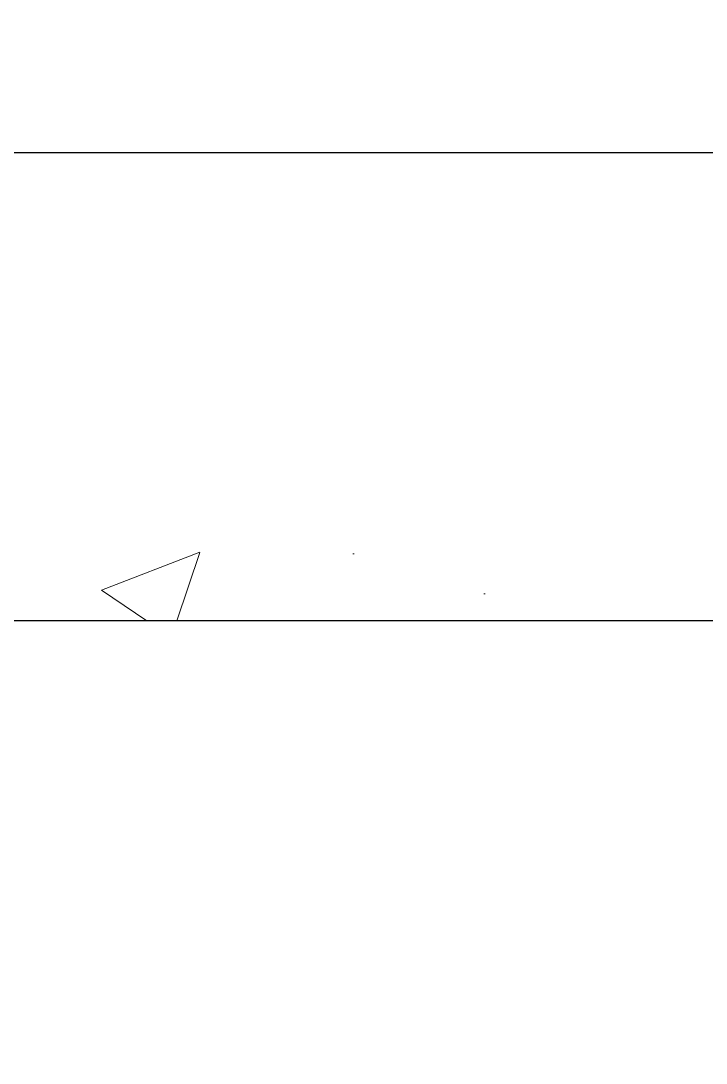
# Model space of a CAD drawing. Header units: millimetres. Extents: x -248073 to 8952771, y -150083 to 710860.
# Drawn here: x -148.5 to -1.9, y 63700.5 to 63923.2 of the extents above; entities that cross this region are included whole.
import ezdxf

# ---------------------------------------------------------------- set-up
doc = ezdxf.new("R2010")
doc.units = ezdxf.units.MM
doc.linetypes.add('ADSK_Скрыто', pattern=[6, 3, -3])
for name, color, linetype, lineweight in [('_Скрыто_', 7, 'ADSK_Скрыто', 9), ('АР_Перегородки газоблок', 165, 'Continuous', 30), ('АР_Перегородки газоблок_Штрих', 165, 'Continuous', 5), ('АР_Подоконники', 163, 'Continuous', 9)]:
    doc.layers.add(name, color=color, linetype=linetype, lineweight=lineweight)

msp = doc.modelspace()

# ---------------------------------------------------------------- hatches: boundary and pattern name
at = {"layer": 'АР_Перегородки газоблок_Штрих', "ltscale": 100}
h = msp.add_hatch(dxfattribs=at)
h.set_pattern_fill('AR-CONC', color=8, scale=30)
h.set_pattern_definition([(50, (211803.85, -55205.68), (215.17805, -18.82564), [22.5, -247.5]), (355, (211803.85, -55205.68), (-41.6254, 225.65764), [18, -198]), (100.45144, (211821.79, -55207.25), (173.55265, 206.832), [19.12206, -210.34263]), (46.1842, (211803.85, -55145.68), (320.1724, -49.65578), [33.75, -371.25]), (96.63564, (211830.53, -55149.82), (280.3986, 292.2356), [28.6831, -315.51413]), (351.18416, (211803.85, -55145.68), (280.3986, 292.2356), [27, -297]), (21, (211833.85, -55160.68), (179.07212, -120.78567), [22.5, -247.5]), (326, (211833.85, -55160.68), (72.9946, 217.54501), [18, -198]), (71.45144, (211848.78, -55170.75), (252.06671, 96.75935), [19.12206, -210.34263]), (37.5, (211803.85, -55205.68), (3.647957, 99.868156), [0, -195.6, 0, -201, 0, -198.75]), (7.5, (211803.85, -55205.68), (78.92086, 118.323514), [0, -114.6, 0, -191.1, 0, -75.75]), (327.5, (211736.95, -55205.68), (160.14673, -6.766462), [0, -75, 0, -234, 0, -310.5]), (317.5, (211706.95, -55205.68), (174.95585, 30.031495), [0, -97.5, 0, -155.4, 0, -220.5])])
h.paths.add_polyline_path([(368.5, 63214.92), (1133.1, 63214.92), (1133.1, 63395), (1033.1, 63395), (1033.1, 63295.03), (248.5, 63295.1), (248.5, 63012.43), (-430.06, 63012.43), (-430.06, 62912.43), (248.5, 62912.43), (248.5, 60916.58), (148.5, 60916.58), (148.5, 60836.58), (148.5, 60796.58), (248.5, 60796.58), (248.5, 60688.1), (368.5, 60688.1)])
h.paths.add_polyline_path([(1133.1, 63895.03), (-430.06, 63895.03), (-430.06, 63795.03), (1033.1, 63795.03), (1033.1, 63395), (1133.1, 63395)])
h.paths.add_polyline_path([(-430.06, 63895.03), (-2613.36, 63895.03), (-2613.36, 63795.03), (-430.06, 63795.03)])
h.paths.add_polyline_path([(-430.06, 63012.43), (-2530.06, 63012.43), (-2530.06, 63145), (-2630.06, 63145), (-2630.06, 62912.43), (-430.06, 62912.43)])

# ---------------------------------------------------------------- linework, layer by layer
at = {"layer": '_Скрыто_', "color": 8}
msp.add_line((1033.1, 63794.99), (-66.9, 63794.99), dxfattribs=at)
at = {"layer": 'АР_Перегородки газоблок', "color": 8, "ltscale": 100}
for p, q in [((1133.1, 63895.03), (-2613.36, 63895.03)), ((1033.1, 63795.03), (-2613.36, 63795.03))]:
    msp.add_line(p, q, dxfattribs=at)
at = {"layer": 'АР_Подоконники', "color": 8, "ltscale": 100}
msp.add_arc((5777.61, 63187.33), 8235.69, 95.266139, 175.123476, dxfattribs=at)

doc.saveas('drawing.dxf')
